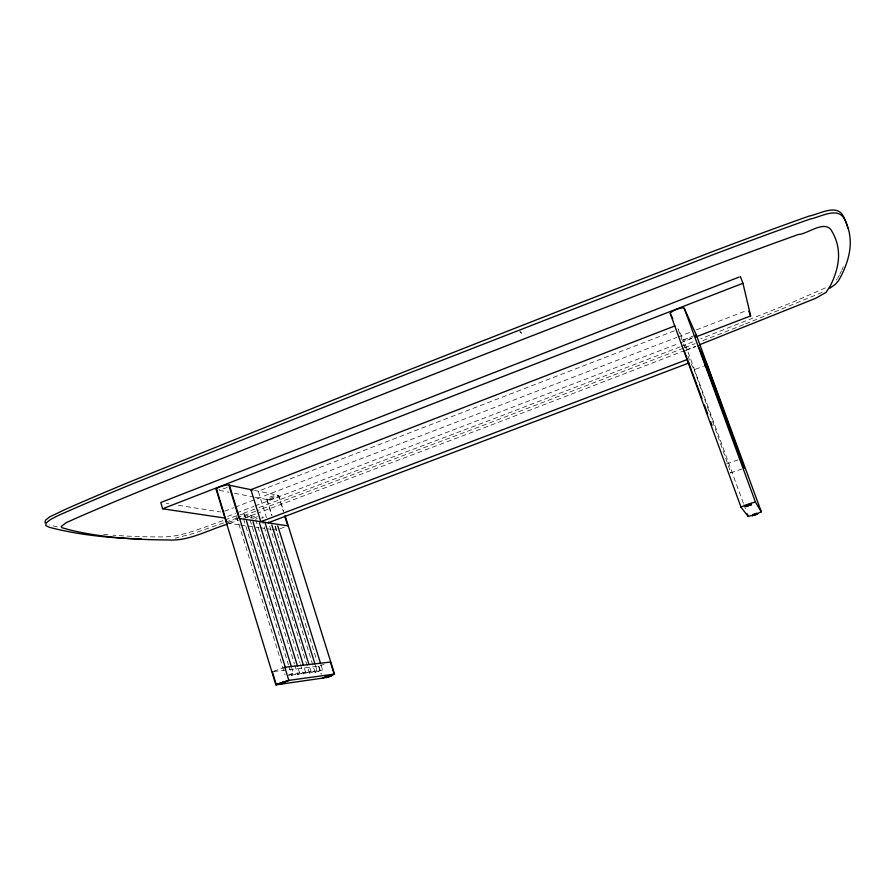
<?xml version="1.0" encoding="UTF-8"?>
<svg xmlns="http://www.w3.org/2000/svg" width="895" height="895" viewBox="0 0 895 895"><rect width="100%" height="100%" fill="white"/><g stroke="black" fill="none" stroke-linecap="round" stroke-linejoin="round"><path stroke-width="0.67" stroke-dasharray="4.47 3.36" d="M299.579 672.816L291.68 675.345L299.579 672.816L297.923 667.48M288.582 675.479L293.482 673.622L291.859 668.274M305.519 672.055L297.722 674.562L305.519 672.055L303.875 666.73M311.057 671.351L303.349 673.834L311.057 671.351L309.413 666.037M309.491 673.074L317.009 670.59L309.401 673.04L262.213 520.532M315.04 672.302L322.558 669.863L315.085 672.335L268.276 521.472M836.299 280.079L837.071 279.027M825.358 287.899L791.359 302.767L700.785 338.769M822.069 292.43L744.797 324.214M743.588 324.695L701.635 341.084M680.133 346.835L492.093 419.419L257.413 508.159M681.419 346.331L694.33 341.297M683.556 348.133L492.865 421.679L258.096 510.363M684.854 347.629L695.18 343.602M685.1 350.37L491.702 424.879L257.939 513.115M686.398 349.867L695.504 346.331M674.304 330.803L258.275 491.187L266.453 517.556M224.623 511.202L233.74 507.7M235.049 507.196L676.721 337.426M678.03 336.923L691.052 331.911M696.265 329.908L747.079 310.386M254.84 497.217L267.09 499.589L278.267 495.304L283.234 511.235M694.99 335.368L683.545 339.764L677.873 328.622M227.666 516.393L235.486 513.394M236.795 512.891L253.744 506.391M255.053 505.899L678.913 343.411M680.222 342.908L693.256 337.907M228.091 522.602L237.813 518.887M685.581 350.549L695.683 346.689M691.108 363.896L694.196 369.747L703.224 366.335M272.427 529.493L276.566 530.075L285.292 526.775M254.963 509.065L240.24 514.446M255.646 511.269L240.923 516.65M255.522 514.01L244.548 518.026M726.606 463.979L737.928 459.873M236.548 515.777L225.462 519.782M237.22 517.981L226.133 521.975M229.858 523.351L238.428 520.252M730.488 472.907L741.81 469.036M222.989 520.666C203.713 526.976 184.728 536.206 164.121 536.922A1126.794 297.822 -24.6 0 1 112.949 535.165M223.66 522.87L192.66 533.733L175.33 538.108M273.568 671.239L284.789 667.256M273.691 671.518L318.933 666.149L324.035 664.336M288.537 674.864L293.493 673.588M226.871 523.072L239.289 524.817M240.677 525.018L258.621 527.547M259.998 527.737L271.04 529.303M166.224 503.382L168.942 503.818M178.474 505.317L220.662 511.985M219.443 490.348L228.975 492.205M234.423 493.257L253.475 496.949M254.594 490.438L278.267 495.304M519.939 331.687L521.561 333.175L518.518 330.132M689.9 337.325L690.504 338.59M743.421 503.337L683.545 339.764A6.813 1.41 -20.8 0 0 692.439 337.784M743.902 504.646L745.815 509.881M678.209 329.293L686.141 350.974M688.009 356.076L689.407 359.902M694.196 369.747L730.119 470.636M278.77 495.472L283.771 511.47M320.902 664.537L322.569 669.885M267.09 499.589L272.035 515.498M275.324 526.103L276.566 530.075M318.933 666.149L321.406 674.125M266.721 499.365L271.7 515.375M275.011 526.047L316.875 660.79M318.531 666.126L321.014 674.136M315.364 665.298L317.009 670.59M255.724 519.525L300.06 663.184M300.474 664.515L303.349 673.834M251.014 515.274L252.245 519.279M250.085 519.928L294.433 663.9M294.847 665.231L297.722 674.562M244.48 514.233L245.7 518.216M243.608 518.921L288.414 664.739M288.828 666.07L291.68 675.345M236.571 516.572L285.08 674.83M730.566 472.269L730.689 473.041M261.698 517.131A3.983 0.738 -16.8 0 1 261.855 518.328M256.082 519.066A3.983 0.738 -16.8 0 1 257.201 518.462M257.312 516.516A4.027 0.75 -16.8 0 1 251.629 518.675M250.343 517.936A4.027 0.75 -16.8 0 1 254.325 516.46A4.027 0.75 -16.8 0 1 257.335 516.202M243.854 516.93A4.072 0.761 -16.7 0 1 249.683 515.095A4.072 0.761 -16.7 0 1 249.683 516.292A4.072 0.761 -16.7 0 1 243.854 517.813M240.677 514.535A4.128 0.783 -16.6 0 1 244.48 514.289A4.128 0.783 -16.6 0 1 240.375 516.258M227.196 487.395A6.97 1.477 -16.3 0 1 219.074 489.766M57.381 526.875A1122.968 296.021 -24.5 0 1 49.605 524.94M843.325 266.676A938.117 218.38 -14.2 0 1 841.926 269.854M841.434 270.905A938.117 218.38 -14.2 0 1 839.868 274.083M839.309 275.145A938.117 218.38 -14.2 0 1 837.563 278.334M108.015 534.751A1126.794 297.822 -24.6 0 1 103.115 534.293M269.104 499.511A6.354 1.242 -16.9 0 0 278.792 495.808A6.354 1.242 -16.9 0 0 270.335 496.915A6.354 1.242 -16.9 0 0 269.104 499.511"/><path stroke-width="1.34" d="M285.013 515.464L334.529 674.058L330.613 675.781M755.078 514.547L761.332 511.828L696.265 334.875L684.216 308.283A7.473 1.7 -21 0 0 676.508 309.435A7.473 1.7 -21 0 0 670.277 313.697L741.105 507.387L748.209 516.415L754.049 514.905M829.878 288.19L835.371 284.297L838.503 280.739A938.486 216.646 -14.3 0 0 850.071 247.277A935.846 215.65 -14.3 0 0 844.544 219.331C838.212 206.018 820.212 217.261 810.098 219.04A741.966 115.175 -20.5 0 0 711.48 255.321L407.941 373.551L133.847 483.311A689.575 105.912 -18.3 0 0 58.455 515.408L50.4 519.57L46.182 522.926L45.768 525.477L49.068 527.222A1123.493 293.739 -24.5 0 0 103.82 536.698A1127.32 295.518 -24.5 0 0 141.376 538.947M284.23 682.214C288.436 680.122 272.684 685.872 283.625 682.438M739.125 277.07L160.776 502.52L162.644 508.785L223.75 517.892M162.644 508.785L742.939 283.245L740.422 276.566M699.398 344.81L815.546 298.359L826.04 292.408L830.224 286.031A916.413 206.667 -14.4 0 0 838.492 258.084A913.773 205.705 -14.4 0 0 832.093 231.604C825.671 218.559 807.447 234.367 798.418 234.468A729.436 110.857 -20.4 0 0 714.288 265.479L560.93 324.594A2734.493 172.612 -19.9 0 0 343.579 409.776L142.943 490.024A678.231 101.985 -18.3 0 0 77.943 517.399L66.286 522.635L61.207 526.473L62.035 527.737L69.609 529.874A1093.511 278.971 -24.3 0 0 116.216 537.537A1097.169 280.638 -24.3 0 0 167.779 539.92C188.867 541.441 207.808 530.041 227.397 524.235M674.942 325.914L250.924 489.677L260.837 521.729L687.226 359.51M695.862 336.912L750.648 315.913L742.939 283.245M268.086 522.837L689.038 362.945M704.522 365.842L707.095 364.869L744.282 468.141L698.212 345.716L707.095 364.869M754.888 514.278C762.45 511.246 747.717 516.202 754.205 514.513M334.529 674.058L288.817 680.379L275.839 684.809L216.254 489.565M288.817 680.379L284.789 667.256L330.412 662.076L334.159 674.069L322.647 678.119L276.32 684.787L288.817 680.379L275.839 684.809M747.705 505.295L751.185 503.795L745.423 505.843L746.989 505.518M325.914 677.302L322.256 678.13L334.159 674.069M252.871 490.08L228.818 485.124L239.032 518.418L287.787 525.835L284.89 516.538M684.216 308.283L755.514 502.263L761.332 511.828M670.277 313.697L672.816 318.665M748.835 311.091L750.648 315.913M704.354 404.909L707.71 413.882M710.574 421.556L712.017 425.382M687.181 358.761L691.455 370.284M691.924 371.57L696.702 384.391M697.171 385.678L701.96 398.51M684.317 351.03L686.7 357.474M747.258 513.808L748.209 516.415M277.774 525.868L320.488 663.217M271.8 524.917L314.95 663.967M264.998 522.579L308.999 664.705M259.449 522.96L303.461 665.399M253.072 521.953L297.52 666.137M246.517 520.868L291.446 666.954M229.444 485.325L285.594 668.33M216.724 489.822L226.871 523.072M272.326 671.686L275.917 683.478M45.018 522.825L45.421 520.264L49.639 516.896L66.677 508.763A689.385 106.796 -18.3 0 1 133.042 480.581L335.636 399.047A2755.011 179.436 -20 0 1 555.236 312.523L710.395 252.412A741.787 116.137 -20.5 0 1 808.968 216.12C819.093 214.308 837.149 203.12 843.437 216.5A935.488 217.373 -14.3 0 1 847.845 228.359M216.814 489.789A6.97 1.477 -16.3 0 1 221.613 486.276A6.97 1.477 -16.3 0 1 229.523 485.705M741.105 507.387A7.652 0.638 -19.4 0 1 747.929 504.277A7.652 0.638 -19.4 0 1 755.514 502.263M696.265 334.875A6.813 1.41 -20.8 0 1 695.84 335.726M325.959 676.866L330.848 675.277L325.959 676.866M326.183 677.582L331.072 676.005L326.183 677.582M745.781 506.581L751.487 504.623L745.781 506.581M752.471 515.71L757.662 513.931L752.471 515.71M280.28 684.104L285.494 682.482L280.28 684.104"/></g></svg>
